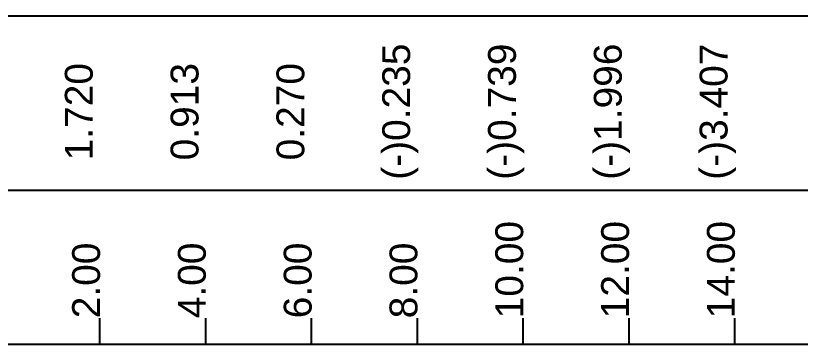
# Model space of a CAD drawing. Header units: millimetres. Extents: x 645430 to 1329725, y -477752 to 44877.
# Drawn here: x 865190 to 880022, y -208832 to -202619 of the extents above; entities that cross this region are included whole.
import ezdxf
from ezdxf.enums import TextEntityAlignment as Align

# ---------------------------------------------------------------- set-up
doc = ezdxf.new("R2010")
doc.units = ezdxf.units.MM
doc.header["$LTSCALE"] = 250
doc.styles.add('ROMANS', font='arial.ttf', dxfattribs={"height": 200})

msp = doc.modelspace()

# ---------------------------------------------------------------- linework, layer by layer
at = {"ltscale": 10}
for p, q in [((857725.5, -202618.8), (949281.1, -202618.8)), ((857725.5, -205920.6), (949281.1, -205920.6)), ((857725.5, -208832.3), (949281.1, -208832.3))]:
    msp.add_line(p, q, dxfattribs=at)
for p, q in [((866783.6, -208832.3), (866783.6, -208340.3)), ((868783.6, -208832.3), (868783.6, -208340.3)), ((870783.6, -208832.3), (870783.6, -208340.3)), ((872783.6, -208832.3), (872783.6, -208340.3)), ((874783.6, -208832.3), (874783.6, -208340.3)), ((876783.6, -208832.3), (876783.6, -208340.3)), ((878783.6, -208832.3), (878783.6, -208340.3))]:
    msp.add_line(p, q)

# ---------------------------------------------------------------- texts
at = {"style": 'ROMANS'}
for s, p in [('(-)0.235', (872382.6, -204433.8)), ('(-)0.739', (874382.6, -204433.8)), ('(-)1.996', (876382.6, -204433.8)), ('(-)3.407', (878382.6, -204433.8)), ('1.720', (866382.6, -204433.8)), ('0.913', (868382.6, -204433.8)), ('0.270', (870382.6, -204433.8))]:
    msp.add_text(s, height=526.64, rotation=90, dxfattribs=at).set_placement(p, align=Align.MIDDLE_CENTER)
for s, p in [('10.00', (874783.6, -208340.3)), ('12.00', (876783.6, -208340.3)), ('14.00', (878783.6, -208340.3)), ('2.00', (866783.6, -208340.3)), ('4.00', (868783.6, -208340.3)), ('6.00', (870783.6, -208340.3)), ('8.00', (872783.6, -208340.3))]:
    msp.add_text(s, height=526.64, rotation=90, dxfattribs=at).set_placement(p)

doc.saveas('drawing.dxf')
